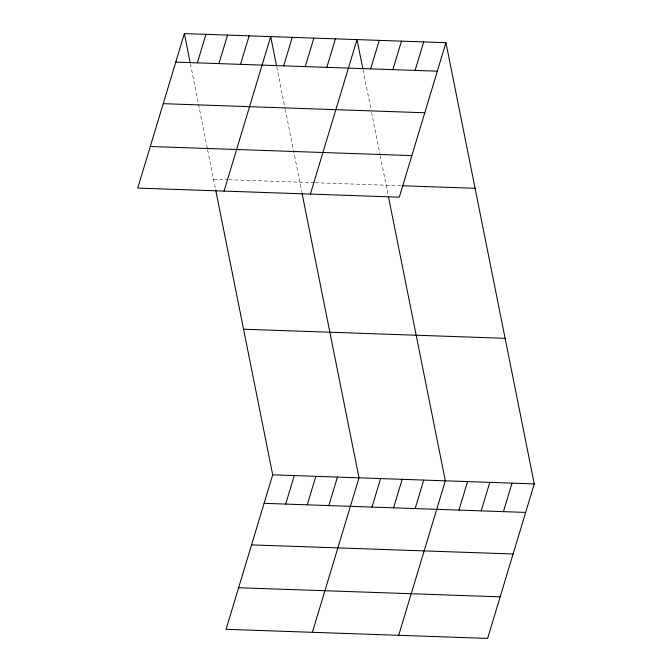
<?xml version="1.0" encoding="UTF-8"?>
<svg xmlns="http://www.w3.org/2000/svg" width="672" height="672" viewBox="0 0 672 672"><rect width="100%" height="100%" fill="white"/><g stroke="black" fill="none" stroke-linecap="round" stroke-linejoin="round"><path stroke-width="0.5" stroke-dasharray="3.36 2.52" d="M213.528 179.206L227.917 179.701M228.942 179.743L314.227 182.708M315.252 182.742L401.31 185.732M363.082 69.93L370.978 109.368M371.582 112.4L380.083 154.871M380.285 155.879L388.332 196.064M276.772 66.931L285.071 108.394M285.272 109.402L301.82 192.074M190.453 63.932L207.455 148.873M207.656 149.881L215.502 189.076"/><path stroke-width="1.01" d="M184.38 33.6L137.743 188.084L399.302 197.173L445.939 42.689L184.38 33.6L190.252 62.924M197.358 62.849L205.96 34.348M218.938 63.596L227.539 35.104M240.517 64.344L249.119 35.851M224.053 191.083L270.698 36.599L276.57 65.923M283.668 65.848L292.278 37.346M305.248 66.595L313.858 38.102M326.827 67.351L335.429 38.85M310.372 194.082L357.008 39.598L362.88 68.922M370.642 68.872L379.243 40.37M392.868 69.644L401.478 41.143M215.704 190.058L272.698 474.827L226.061 629.311L487.62 638.4L534.257 483.916L445.939 42.689M415.103 70.417L423.704 41.916M285.676 504.076L294.277 475.574M307.255 504.823L315.857 476.33M328.835 505.579L337.436 477.078M312.371 632.31L359.016 477.826L302.014 193.066M371.986 507.074L380.596 478.582M393.565 507.822L402.175 479.329M415.145 508.578L423.746 480.077M398.689 635.309L445.326 480.824L388.525 197.047M458.959 510.098L467.561 481.597M481.186 510.871L489.796 482.37M503.42 511.644L512.022 483.143M175.778 62.101L437.338 71.19M163.229 103.673L424.788 112.762M150.293 146.504L411.852 155.593M402.326 185.766L475.087 188.294M243.558 329.221L505.109 338.31M272.698 474.827L534.257 483.916M264.096 503.328L525.655 512.417M251.546 544.9L513.106 553.988M238.61 587.731L500.17 596.828"/></g></svg>
